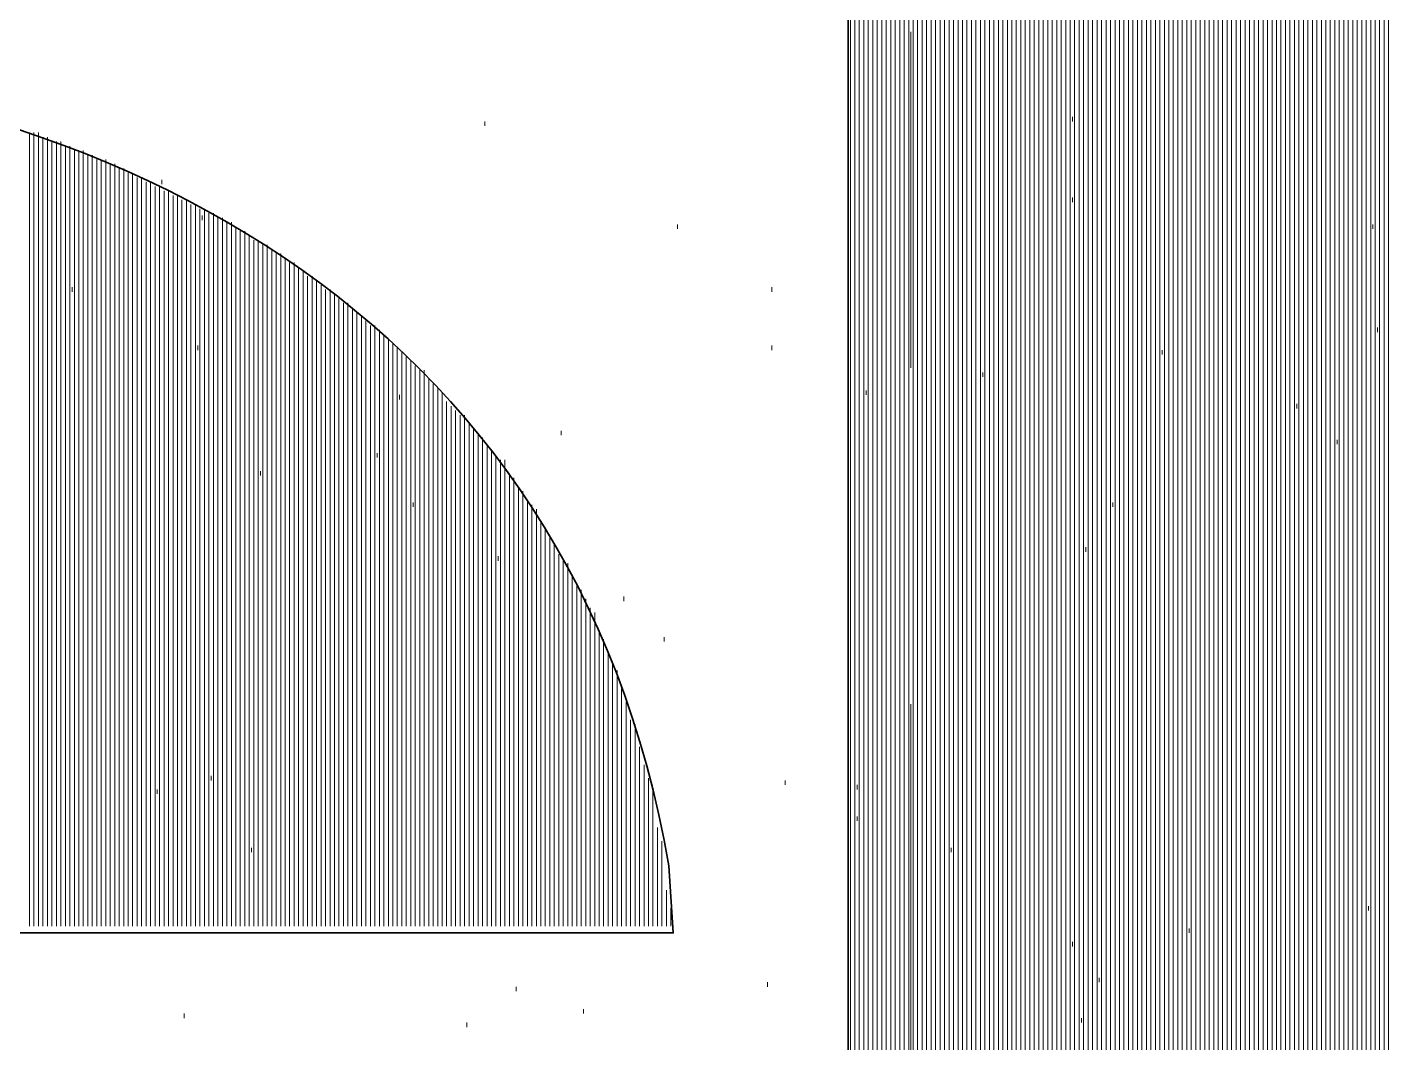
# Model space of a CAD drawing. Header units: inches. Extents: x 5 to 516, y -193 to 129.
# Drawn here: x 51.462 to 52.475, y -50.705 to -49.95 of the extents above; entities that cross this region are included whole.
import ezdxf

# ---------------------------------------------------------------- set-up
doc = ezdxf.new("R2010")
doc.units = ezdxf.units.IN
doc.header["$MEASUREMENT"] = 0
doc.layers.add('PDF4_Geometry', color=7, linetype='Continuous')

msp = doc.modelspace()

# ---------------------------------------------------------------- linework, layer by layer
at = {"layer": 'PDF4_Geometry', "lineweight": 35}
for points in [[(53.0154165, -49.6596492), (52.0720831, -49.6596492), (52.0720831, -51.656316), (52.9454165, -51.656316), (53.0087499, -51.656316), (53.0720832, -51.6529827)], [(51.3987552, -50.5363165), (51.4054218, -50.5629831), (51.4120885, -50.5929831), (51.4154218, -50.6229831), (51.9420885, -50.6229831), (51.9387552, -50.5729831)]]:
    msp.add_lwpolyline(points, dxfattribs=at)
at = {"layer": 'PDF4_Geometry', "lineweight": 15}
for points in [[(52.073753, -51.6546477), (52.073753, -49.6579809), (52.073753, -51.6546477)], [(52.0770828, -51.6546477), (52.0770828, -49.6579809), (52.0770828, -51.6546477)], [(52.0804194, -51.6546477), (52.0804194, -49.6579809), (52.0804194, -51.6546477)], [(52.0837492, -51.6546477), (52.0837492, -49.6579809), (52.0837492, -51.6546477)], [(52.0870858, -51.6546477), (52.0870858, -49.6579809), (52.0870858, -51.6546477)], [(52.0904224, -51.6546477), (52.0904224, -49.6579809), (52.0904224, -51.6546477)], [(52.0937522, -51.6546477), (52.0937522, -49.6579809), (52.0937522, -51.6546477)], [(52.097082, -51.6546477), (52.097082, -49.6579809), (52.097082, -51.6546477)], [(52.1004186, -51.6546477), (52.1004186, -49.6579809), (52.1004186, -51.6546477)], [(52.1037552, -51.6546477), (52.1037552, -49.6579809), (52.1037552, -51.6546477)], [(52.107085, -51.6546477), (52.107085, -49.6579809), (52.107085, -51.6546477)], [(52.1104148, -51.6546477), (52.1104148, -49.6579809), (52.1104148, -51.6546477)], [(52.1137514, -51.6546477), (52.1137514, -49.6579809), (52.1137514, -51.6546477)], [(52.117088, -51.6546477), (52.117088, -49.6579809), (52.117088, -51.6546477)], [(52.1204178, -51.6546477), (52.1204178, -49.6579809), (52.1204178, -51.6546477)], [(52.1237544, -51.6546477), (52.1237544, -49.6579809), (52.1237544, -51.6546477)], [(52.1270842, -51.6546477), (52.1270842, -49.6579809), (52.1270842, -51.6546477)], [(52.1304208, -51.6546477), (52.1304208, -49.6579809), (52.1304208, -51.6546477)], [(52.1337506, -51.6546477), (52.1337506, -49.6579809), (52.1337506, -51.6546477)], [(52.1370872, -51.6546477), (52.1370872, -49.6579809), (52.1370872, -51.6546477)], [(52.140417, -51.6546477), (52.140417, -49.6579809), (52.140417, -51.6546477)], [(52.1437536, -51.6546477), (52.1437536, -49.6579809), (52.1437536, -51.6546477)], [(52.1470834, -51.6546477), (52.1470834, -49.6579809), (52.1470834, -51.6546477)], [(52.15042, -51.6546477), (52.15042, -49.6579809), (52.15042, -51.6546477)], [(52.1537498, -51.6546477), (52.1537498, -49.6579809), (52.1537498, -51.6546477)], [(52.1570864, -51.6546477), (52.1570864, -49.6579809), (52.1570864, -51.6546477)], [(52.1604162, -51.6546477), (52.1604162, -49.6579809), (52.1604162, -51.6546477)], [(52.1637528, -51.6546477), (52.1637528, -49.6579809), (52.1637528, -51.6546477)], [(52.1670826, -51.6546477), (52.1670826, -49.6579809), (52.1670826, -51.6546477)], [(52.1704192, -51.6546477), (52.1704192, -49.6579809), (52.1704192, -51.6546477)], [(52.1737558, -51.6546477), (52.1737558, -49.6579809), (52.1737558, -51.6546477)], [(52.1770856, -51.6546477), (52.1770856, -49.6579809), (52.1770856, -51.6546477)], [(52.1804154, -51.6546477), (52.1804154, -49.6579809), (52.1804154, -51.6546477)], [(52.183752, -51.6546477), (52.183752, -49.6579809), (52.183752, -51.6546477)], [(52.1870885, -51.6546477), (52.1870885, -49.6579809), (52.1870885, -51.6546477)], [(52.1904184, -51.6546477), (52.1904184, -49.6579809), (52.1904184, -51.6546477)], [(52.1937482, -51.6546477), (52.1937482, -49.6579809), (52.1937482, -51.6546477)], [(52.1970848, -51.6546477), (52.1970848, -49.6579809), (52.1970848, -51.6546477)], [(52.2004213, -51.6546477), (52.2004213, -49.6579809), (52.2004213, -51.6546477)], [(52.2037511, -51.6546477), (52.2037511, -49.6579809), (52.2037511, -51.6546477)], [(52.2070877, -51.6546477), (52.2070877, -49.6579809), (52.2070877, -51.6546477)], [(52.2104175, -51.6546477), (52.2104175, -49.6579809), (52.2104175, -51.6546477)], [(52.2137541, -51.6546477), (52.2137541, -49.6579809), (52.2137541, -51.6546477)], [(52.2170839, -51.6546477), (52.2170839, -49.6579809), (52.2170839, -51.6546477)], [(52.2204205, -51.6546477), (52.2204205, -49.6579809), (52.2204205, -51.6546477)], [(52.2237503, -51.6546477), (52.2237503, -49.6579809), (52.2237503, -51.6546477)], [(52.2270869, -51.6546477), (52.2270869, -49.6579809), (52.2270869, -51.6546477)], [(52.2304167, -51.6546477), (52.2304167, -49.6579809), (52.2304167, -51.6546477)], [(52.2337533, -51.6546477), (52.2337533, -49.6579809), (52.2337533, -51.6546477)], [(52.2370831, -51.6546477), (52.2370831, -49.6579809), (52.2370831, -51.6546477)], [(52.2404197, -51.6546477), (52.2404197, -49.6579809), (52.2404197, -51.6546477)], [(52.2437495, -51.6546477), (52.2437495, -49.6579809), (52.2437495, -51.6546477)], [(52.2470861, -51.6546477), (52.2470861, -49.6579809), (52.2470861, -51.6546477)], [(52.2504159, -51.6546477), (52.2504159, -49.6579809), (52.2504159, -51.6546477)], [(52.2537525, -51.6546477), (52.2537525, -49.6579809), (52.2537525, -51.6546477)], [(52.2570891, -51.6546477), (52.2570891, -49.6579809), (52.2570891, -51.6546477)], [(52.2604189, -51.6546477), (52.2604189, -49.6579809), (52.2604189, -51.6546477)], [(52.2637487, -51.6546477), (52.2637487, -49.6579809), (52.2637487, -51.6546477)], [(52.2670853, -51.6546477), (52.2670853, -49.6579809), (52.2670853, -51.6546477)], [(52.2704219, -51.6546477), (52.2704219, -49.6579809), (52.2704219, -51.6546477)], [(52.2737517, -51.6546477), (52.2737517, -49.6579809), (52.2737517, -51.6546477)], [(52.2770815, -51.6546477), (52.2770815, -49.6579809), (52.2770815, -51.6546477)], [(52.2804181, -51.6546477), (52.2804181, -49.6579809), (52.2804181, -51.6546477)], [(52.2837547, -51.6546477), (52.2837547, -49.6579809), (52.2837547, -51.6546477)], [(52.2870845, -51.6546477), (52.2870845, -49.6579809), (52.2870845, -51.6546477)], [(52.2904211, -51.6546477), (52.2904211, -49.6579809), (52.2904211, -51.6546477)], [(52.2937509, -51.6546477), (52.2937509, -49.6579809), (52.2937509, -51.6546477)], [(52.2970875, -51.6546477), (52.2970875, -49.6579809), (52.2970875, -51.6546477)], [(52.3004173, -51.6546477), (52.3004173, -49.6579809), (52.3004173, -51.6546477)], [(52.3037539, -51.6546477), (52.3037539, -49.6579809), (52.3037539, -51.6546477)], [(52.3070837, -51.6546477), (52.3070837, -49.6579809), (52.3070837, -51.6546477)], [(52.3104203, -51.6546477), (52.3104203, -49.6579809), (52.3104203, -51.6546477)], [(52.3137501, -51.6546477), (52.3137501, -49.6579809), (52.3137501, -51.6546477)], [(52.3170867, -51.6546477), (52.3170867, -49.6579809), (52.3170867, -51.6546477)], [(52.3204165, -51.6546477), (52.3204165, -49.6579809), (52.3204165, -51.6546477)], [(52.3237531, -51.6546477), (52.3237531, -49.6579809), (52.3237531, -51.6546477)], [(52.3270829, -51.6546477), (52.3270829, -49.6579809), (52.3270829, -51.6546477)], [(52.3304195, -51.6546477), (52.3304195, -49.6579809), (52.3304195, -51.6546477)], [(52.3337493, -51.6546477), (52.3337493, -49.6579809), (52.3337493, -51.6546477)], [(52.3370858, -51.6546477), (52.3370858, -49.6579809), (52.3370858, -51.6546477)], [(52.3404224, -51.6546477), (52.3404224, -49.6579809), (52.3404224, -51.6546477)], [(52.3437522, -51.6546477), (52.3437522, -49.6579809), (52.3437522, -51.6546477)], [(52.3470821, -51.6546477), (52.3470821, -49.6579809), (52.3470821, -51.6546477)], [(52.3504186, -51.6546477), (52.3504186, -49.6579809), (52.3504186, -51.6546477)], [(52.3537552, -51.6546477), (52.3537552, -49.6579809), (52.3537552, -51.6546477)], [(52.357085, -51.6546477), (52.357085, -49.6579809), (52.357085, -51.6546477)], [(52.3604148, -51.6546477), (52.3604148, -49.6579809), (52.3604148, -51.6546477)], [(52.3637514, -51.6546477), (52.3637514, -49.6579809), (52.3637514, -51.6546477)], [(52.367088, -51.6546477), (52.367088, -49.6579809), (52.367088, -51.6546477)], [(52.3704178, -51.6546477), (52.3704178, -49.6579809), (52.3704178, -51.6546477)], [(52.3737544, -51.6546477), (52.3737544, -49.6579809), (52.3737544, -51.6546477)], [(52.3770842, -51.6546477), (52.3770842, -49.6579809), (52.3770842, -51.6546477)], [(52.3804208, -51.6546477), (52.3804208, -49.6579809), (52.3804208, -51.6546477)], [(52.3837506, -51.6546477), (52.3837506, -49.6579809), (52.3837506, -51.6546477)], [(52.3870872, -51.6546477), (52.3870872, -49.6579809), (52.3870872, -51.6546477)], [(52.390417, -51.6546477), (52.390417, -49.6579809), (52.390417, -51.6546477)], [(52.3937536, -51.6546477), (52.3937536, -49.6579809), (52.3937536, -51.6546477)], [(52.3970834, -51.6546477), (52.3970834, -49.6579809), (52.3970834, -51.6546477)], [(52.40042, -51.6546477), (52.40042, -49.6579809), (52.40042, -51.6546477)], [(52.4037498, -51.6546477), (52.4037498, -49.6579809), (52.4037498, -51.6546477)], [(52.4070864, -51.6546477), (52.4070864, -49.6579809), (52.4070864, -51.6546477)], [(52.4104162, -51.6546477), (52.4104162, -49.6579809), (52.4104162, -51.6546477)], [(52.4137528, -51.6546477), (52.4137528, -49.6579809), (52.4137528, -51.6546477)], [(52.4170826, -51.6546477), (52.4170826, -49.6579809), (52.4170826, -51.6546477)], [(52.4204192, -51.6546477), (52.4204192, -49.6579809), (52.4204192, -51.6546477)], [(52.4237558, -51.6546477), (52.4237558, -49.6579809), (52.4237558, -51.6546477)], [(52.4270856, -51.6546477), (52.4270856, -49.6579809), (52.4270856, -51.6546477)], [(52.4304154, -51.6546477), (52.4304154, -49.6579809), (52.4304154, -51.6546477)], [(52.433752, -51.6546477), (52.433752, -49.6579809), (52.433752, -51.6546477)], [(52.4370886, -51.6546477), (52.4370886, -49.6579809), (52.4370886, -51.6546477)], [(52.4404184, -51.6546477), (52.4404184, -49.6579809), (52.4404184, -51.6546477)], [(52.4437482, -51.6546477), (52.4437482, -49.6579809), (52.4437482, -51.6546477)], [(52.4470848, -51.6546477), (52.4470848, -49.6579809), (52.4470848, -51.6546477)], [(52.4504214, -51.6546477), (52.4504214, -49.6579809), (52.4504214, -51.6546477)], [(52.4537512, -51.6546477), (52.4537512, -49.6579809), (52.4537512, -51.6546477)], [(52.4570878, -51.6546477), (52.4570878, -49.6579809), (52.4570878, -51.6546477)], [(52.4604176, -51.6546477), (52.4604176, -49.6579809), (52.4604176, -51.6546477)], [(52.4637542, -51.6546477), (52.4637542, -49.6579809), (52.4637542, -51.6546477)], [(52.467084, -51.6546477), (52.467084, -49.6579809), (52.467084, -51.6546477)], [(52.4704205, -51.6546477), (52.4704205, -49.6579809), (52.4704205, -51.6546477)], [(52.4737504, -51.6546477), (52.4737504, -49.6579809), (52.4737504, -51.6546477)], [(51.4637541, -50.6179791), (51.4637541, -50.027979), (51.4637541, -50.6179791)], [(51.4670839, -50.6179791), (51.4670839, -50.027979), (51.4670839, -50.6179791)], [(51.4704205, -50.6179791), (51.4704205, -50.027979), (51.4704205, -50.6179791)], [(51.4737503, -50.6179791), (51.4737503, -50.0313123), (51.4737503, -50.6179791)], [(51.4770869, -50.6179791), (51.4770869, -50.0313123), (51.4770869, -50.6179791)], [(51.4804167, -50.6179791), (51.4804167, -50.0346457), (51.4804167, -50.6179791)], [(51.4837533, -50.6179791), (51.4837533, -50.0346457), (51.4837533, -50.6179791)], [(51.4870831, -50.6179791), (51.4870831, -50.0346457), (51.4870831, -50.6179791)], [(51.4904197, -50.6179791), (51.4904197, -50.037979), (51.4904197, -50.6179791)], [(51.4937495, -50.6179791), (51.4937495, -50.037979), (51.4937495, -50.6179791)], [(51.4970861, -50.6179791), (51.4970861, -50.0413123), (51.4970861, -50.6179791)], [(51.5004159, -50.6179791), (51.5004159, -50.0413123), (51.5004159, -50.6179791)], [(51.5037524, -50.6179791), (51.5037524, -50.0413123), (51.5037524, -50.6179791)], [(51.507089, -50.6179791), (51.507089, -50.0446457), (51.507089, -50.6179791)], [(51.5104188, -50.6179791), (51.5104188, -50.0446457), (51.5104188, -50.6179791)], [(51.5137487, -50.6179791), (51.5137487, -50.047979), (51.5137487, -50.6179791)], [(51.5170852, -50.6179791), (51.5170852, -50.047979), (51.5170852, -50.6179791)], [(51.5204218, -50.6179791), (51.5204218, -50.047979), (51.5204218, -50.6179791)], [(51.5237516, -50.6179791), (51.5237516, -50.0513123), (51.5237516, -50.6179791)], [(51.5270814, -50.6179791), (51.5270814, -50.0513123), (51.5270814, -50.6179791)], [(51.530418, -50.6179791), (51.530418, -50.0546457), (51.530418, -50.6179791)], [(51.5337546, -50.6179791), (51.5337546, -50.0546457), (51.5337546, -50.6179791)], [(51.5370844, -50.6179791), (51.5370844, -50.057979), (51.5370844, -50.6179791)], [(51.540421, -50.6179791), (51.540421, -50.057979), (51.540421, -50.6179791)], [(51.5437508, -50.6179791), (51.5437508, -50.0613123), (51.5437508, -50.6179791)], [(51.5470874, -50.6179791), (51.5470874, -50.0613123), (51.5470874, -50.6179791)], [(51.5504172, -50.6179791), (51.5504172, -50.0646457), (51.5504172, -50.6179791)], [(51.5537538, -50.6179791), (51.5537538, -50.0646457), (51.5537538, -50.6179791)], [(51.5570836, -50.6179791), (51.5570836, -50.067979), (51.5570836, -50.6179791)], [(51.5604202, -50.6179791), (51.5604202, -50.067979), (51.5604202, -50.6179791)], [(51.56375, -50.6179791), (51.56375, -50.0713123), (51.56375, -50.6179791)], [(51.5670866, -50.6179791), (51.5670866, -50.0713123), (51.5670866, -50.6179791)], [(51.5704164, -50.6179791), (51.5704164, -50.0746457), (51.5704164, -50.6179791)], [(51.573753, -50.6179791), (51.573753, -50.0746457), (51.573753, -50.6179791)], [(51.5770828, -50.6179791), (51.5770828, -50.077979), (51.5770828, -50.6179791)], [(51.5804194, -50.6179791), (51.5804194, -50.077979), (51.5804194, -50.6179791)], [(51.5837492, -50.6179791), (51.5837492, -50.0813123), (51.5837492, -50.6179791)], [(51.5870858, -50.6179791), (51.5870858, -50.0813123), (51.5870858, -50.6179791)], [(51.5904224, -50.6179791), (51.5904224, -50.0846457), (51.5904224, -50.6179791)], [(51.5937522, -50.6179791), (51.5937522, -50.0846457), (51.5937522, -50.6179791)], [(51.597082, -50.6179791), (51.597082, -50.087979), (51.597082, -50.6179791)], [(51.6004186, -50.6179791), (51.6004186, -50.087979), (51.6004186, -50.6179791)], [(51.6037552, -50.6179791), (51.6037552, -50.0913123), (51.6037552, -50.6179791)], [(51.607085, -50.6179791), (51.607085, -50.0913123), (51.607085, -50.6179791)], [(51.6104148, -50.6179791), (51.6104148, -50.0946457), (51.6104148, -50.6179791)], [(51.6137514, -50.6179791), (51.6137514, -50.0946457), (51.6137514, -50.6179791)], [(51.617088, -50.6179791), (51.617088, -50.097979), (51.617088, -50.6179791)], [(51.6204178, -50.6179791), (51.6204178, -50.1013123), (51.6204178, -50.6179791)], [(51.6237544, -50.6179791), (51.6237544, -50.1013123), (51.6237544, -50.6179791)], [(51.6270842, -50.6179791), (51.6270842, -50.1046457), (51.6270842, -50.6179791)], [(51.6304208, -50.6179791), (51.6304208, -50.107979), (51.6304208, -50.6179791)], [(51.6337506, -50.6179791), (51.6337506, -50.107979), (51.6337506, -50.6179791)], [(51.6370871, -50.6179791), (51.6370871, -50.1113123), (51.6370871, -50.6179791)], [(51.640417, -50.6179791), (51.640417, -50.1113123), (51.640417, -50.6179791)], [(51.6437535, -50.6179791), (51.6437535, -50.1146457), (51.6437535, -50.6179791)], [(51.6470834, -50.6179791), (51.6470834, -50.117979), (51.6470834, -50.6179791)], [(51.6504199, -50.6179791), (51.6504199, -50.117979), (51.6504199, -50.6179791)], [(51.6537497, -50.6179791), (51.6537497, -50.1213123), (51.6537497, -50.6179791)], [(51.6570863, -50.6179791), (51.6570863, -50.1246457), (51.6570863, -50.6179791)], [(51.6604161, -50.6179791), (51.6604161, -50.1246457), (51.6604161, -50.6179791)], [(51.6637527, -50.6179791), (51.6637527, -50.127979), (51.6637527, -50.6179791)], [(51.6670825, -50.6179791), (51.6670825, -50.1313123), (51.6670825, -50.6179791)], [(51.6704191, -50.6179791), (51.6704191, -50.1346457), (51.6704191, -50.6179791)], [(51.6737557, -50.6179791), (51.6737557, -50.1346457), (51.6737557, -50.6179791)], [(51.6770855, -50.6179791), (51.6770855, -50.137979), (51.6770855, -50.6179791)], [(51.6804153, -50.6179791), (51.6804153, -50.1413124), (51.6804153, -50.6179791)], [(51.6837519, -50.6179791), (51.6837519, -50.1446457), (51.6837519, -50.6179791)], [(51.6870885, -50.6179791), (51.6870885, -50.1446457), (51.6870885, -50.6179791)], [(51.6904183, -50.6179791), (51.6904183, -50.147979), (51.6904183, -50.6179791)], [(51.6937481, -50.6179791), (51.6937481, -50.1513124), (51.6937481, -50.6179791)], [(51.6970847, -50.6179791), (51.6970847, -50.1546457), (51.6970847, -50.6179791)], [(51.7004213, -50.6179791), (51.7004213, -50.1546457), (51.7004213, -50.6179791)], [(51.7037511, -50.6179791), (51.7037511, -50.157979), (51.7037511, -50.6179791)], [(51.7070877, -50.6179791), (51.7070877, -50.1613124), (51.7070877, -50.6179791)], [(51.7104175, -50.6179791), (51.7104175, -50.1646457), (51.7104175, -50.6179791)], [(51.7137541, -50.6179791), (51.7137541, -50.167979), (51.7137541, -50.6179791)], [(51.7170839, -50.6179791), (51.7170839, -50.1713124), (51.7170839, -50.6179791)], [(51.7204205, -50.6179791), (51.7204205, -50.1713124), (51.7204205, -50.6179791)], [(51.7237503, -50.6179791), (51.7237503, -50.1746457), (51.7237503, -50.6179791)], [(51.7270869, -50.6179791), (51.7270869, -50.177979), (51.7270869, -50.6179791)], [(51.7304167, -50.6179791), (51.7304167, -50.1813124), (51.7304167, -50.6179791)], [(51.7337533, -50.6179791), (51.7337533, -50.1846457), (51.7337533, -50.6179791)], [(51.7370831, -50.6179791), (51.7370831, -50.187979), (51.7370831, -50.6179791)], [(51.7404197, -50.6179791), (51.7404197, -50.1913124), (51.7404197, -50.6179791)], [(51.7437495, -50.6179791), (51.7437495, -50.1946457), (51.7437495, -50.6179791)], [(51.7470861, -50.6179791), (51.7470861, -50.197979), (51.7470861, -50.6179791)], [(51.7504159, -50.6179791), (51.7504159, -50.2013124), (51.7504159, -50.6179791)], [(51.7537525, -50.6179791), (51.7537525, -50.2046457), (51.7537525, -50.6179791)], [(51.7570891, -50.6179791), (51.7570891, -50.2046457), (51.7570891, -50.6179791)], [(51.7604189, -50.6179791), (51.7604189, -50.2113124), (51.7604189, -50.6179791)], [(51.7637487, -50.6179791), (51.7637487, -50.2146457), (51.7637487, -50.6179791)], [(51.7670853, -50.6179791), (51.7670853, -50.217979), (51.7670853, -50.6179791)], [(51.7704218, -50.6179791), (51.7704218, -50.2213124), (51.7704218, -50.6179791)], [(51.7737517, -50.6179791), (51.7737517, -50.227979), (51.7737517, -50.6179791)], [(51.7770815, -50.6179791), (51.7770815, -50.2313124), (51.7770815, -50.6179791)], [(51.7804181, -50.6179791), (51.7804181, -50.2346457), (51.7804181, -50.6179791)], [(51.7837546, -50.6179791), (51.7837546, -50.237979), (51.7837546, -50.6179791)], [(51.7870844, -50.6179791), (51.7870844, -50.237979), (51.7870844, -50.6179791)], [(51.790421, -50.6179791), (51.790421, -50.2446457), (51.790421, -50.6179791)], [(51.7937508, -50.6179791), (51.7937508, -50.247979), (51.7937508, -50.6179791)], [(51.7970874, -50.6179791), (51.7970874, -50.2513124), (51.7970874, -50.6179791)], [(51.8004172, -50.6179791), (51.8004172, -50.2546457), (51.8004172, -50.6179791)], [(51.8037538, -50.6179791), (51.8037538, -50.2613124), (51.8037538, -50.6179791)], [(51.8070836, -50.6179791), (51.8070836, -50.2646457), (51.8070836, -50.6179791)], [(51.8104202, -50.6179791), (51.8104202, -50.267979), (51.8104202, -50.6179791)], [(51.81375, -50.6179791), (51.81375, -50.2713124), (51.81375, -50.6179791)], [(51.8170866, -50.6179791), (51.8170866, -50.2713124), (51.8170866, -50.6179791)], [(51.8204164, -50.6179791), (51.8204164, -50.2813124), (51.8204164, -50.6179791)], [(51.823753, -50.6179791), (51.823753, -50.2846457), (51.823753, -50.6179791)], [(51.8270828, -50.6179791), (51.8270828, -50.2913124), (51.8270828, -50.6179791)], [(51.8304194, -50.6179791), (51.8304194, -50.2946457), (51.8304194, -50.6179791)], [(51.8337492, -50.6179791), (51.8337492, -50.3013124), (51.8337492, -50.6179791)], [(51.8370858, -50.6179791), (51.8370858, -50.3046457), (51.8370858, -50.6179791)], [(51.8404224, -50.6179791), (51.8404224, -50.307979), (51.8404224, -50.6179791)], [(51.8437522, -50.6179791), (51.8437522, -50.317979), (51.8437522, -50.6179791)], [(51.847082, -50.6179791), (51.847082, -50.3213124), (51.847082, -50.6179791)], [(51.8504186, -50.6179791), (51.8504186, -50.327979), (51.8504186, -50.6179791)], [(51.8537552, -50.6179791), (51.8537552, -50.3346457), (51.8537552, -50.6179791)], [(51.857085, -50.6179791), (51.857085, -50.3413124), (51.857085, -50.6179791)], [(51.8604148, -50.6179791), (51.8604148, -50.3446457), (51.8604148, -50.6179791)], [(51.8637514, -50.6179791), (51.8637514, -50.347979), (51.8637514, -50.6179791)], [(51.867088, -50.6179791), (51.867088, -50.357979), (51.867088, -50.6179791)], [(51.8704178, -50.6179791), (51.8704178, -50.3646457), (51.8704178, -50.6179791)], [(51.8737544, -50.6179791), (51.8737544, -50.367979), (51.8737544, -50.6179791)], [(51.8770842, -50.6179791), (51.8770842, -50.3746457), (51.8770842, -50.6179791)], [(51.8804208, -50.6179791), (51.8804208, -50.3813124), (51.8804208, -50.6179791)], [(51.8837506, -50.6179791), (51.8837506, -50.3846457), (51.8837506, -50.6179791)], [(51.8870872, -50.6179791), (51.8870872, -50.397979), (51.8870872, -50.6179791)], [(51.890417, -50.6179791), (51.890417, -50.4046457), (51.890417, -50.6179791)], [(51.8937536, -50.6179791), (51.8937536, -50.4146457), (51.8937536, -50.6179791)], [(51.8970834, -50.6179791), (51.8970834, -50.4213124), (51.8970834, -50.6179791)], [(51.90042, -50.6179791), (51.90042, -50.427979), (51.90042, -50.6179791)], [(51.9037498, -50.6179791), (51.9037498, -50.4413124), (51.9037498, -50.6179791)], [(51.9070864, -50.6179791), (51.9070864, -50.4513124), (51.9070864, -50.6179791)], [(51.9104162, -50.6179791), (51.9104162, -50.4646457), (51.9104162, -50.6179791)], [(51.9137528, -50.6179791), (51.9137528, -50.467979), (51.9137528, -50.6179791)], [(51.9170826, -50.6179791), (51.9170826, -50.4846457), (51.9170826, -50.6179791)], [(51.9204191, -50.6179791), (51.9204191, -50.497979), (51.9204191, -50.6179791)], [(51.9237557, -50.6179791), (51.9237557, -50.507979), (51.9237557, -50.6179791)], [(51.9270855, -50.6179791), (51.9270855, -50.5146457), (51.9270855, -50.6179791)], [(51.9304154, -50.6179791), (51.9304154, -50.5446457), (51.9304154, -50.6179791)], [(51.9337519, -50.6179791), (51.9337519, -50.5546457), (51.9337519, -50.6179791)], [(51.9370885, -50.6179791), (51.9370885, -50.5913124), (51.9370885, -50.6179791)], [(51.9404183, -50.6179791), (51.9404183, -50.6046457), (51.9404183, -50.6179791)]]:
    msp.add_lwpolyline(points, close=True, dxfattribs=at)
for points in [[(52.1187495, -50.2029806), (52.1187495, -49.9529806)], [(52.2387514, -50.0196446), (52.2387514, -50.0163148)], [(51.8020855, -50.0229812), (51.8020855, -50.0196446)], [(51.5620885, -50.0663161), (51.5620885, -50.0629796)], [(52.2387514, -50.0796489), (52.2387514, -50.0763124)], [(51.5920839, -50.0929817), (51.5920839, -50.0896451)], [(51.9454164, -50.0996481), (51.9454164, -50.0963115)], [(52.4620859, -50.0996481), (52.4620859, -50.0963115)], [(51.4954177, -50.1463129), (51.4954177, -50.1429831)], [(52.015417, -50.1463129), (52.015417, -50.1429831)], [(52.4654156, -50.1763151), (52.4654156, -50.1729785)], [(51.5887541, -50.1896479), (51.5887541, -50.1863113)], [(52.015417, -50.1896479), (52.015417, -50.1863113)], [(52.3054154, -50.1929776), (52.3054154, -50.1896479)], [(52.1720875, -50.209647), (52.1720875, -50.2063173)], [(52.0854175, -50.2229798), (52.0854175, -50.21965)], [(51.7387514, -50.2263164), (51.7387514, -50.2229798)], [(52.4054181, -50.2329828), (52.4054181, -50.2296463)], [(51.8587533, -50.252982), (51.8587533, -50.2496454)], [(52.4354203, -50.2596484), (52.4354203, -50.2563118)], [(51.722082, -50.2696446), (51.722082, -50.2663148)], [(51.6354189, -50.2829842), (51.6354189, -50.2796476)], [(51.7487544, -50.3063132), (51.7487544, -50.3029834)], [(52.2687536, -50.3063132), (52.2687536, -50.3029834)], [(52.2487544, -50.3396452), (52.2487544, -50.3363154)], [(51.8120885, -50.3463115), (51.8120885, -50.3429818)], [(51.905418, -50.3763137), (51.905418, -50.3729839)], [(51.9354202, -50.4063159), (51.9354202, -50.4029793)], [(52.1187495, -51.8229827), (52.1187495, -50.4529826)], [(51.5987503, -50.5096484), (51.5987503, -50.5063118)], [(52.0254199, -50.5129782), (52.0254199, -50.5096484)], [(52.0787511, -50.5163148), (52.0787511, -50.5129782)], [(51.5587519, -50.5196446), (51.5587519, -50.5163148)], [(52.0787511, -50.5396506), (52.0787511, -50.536314)], [(51.6287525, -50.5629796), (51.6287525, -50.5596498)], [(52.1487517, -50.5629796), (52.1487517, -50.5596498)], [(52.4587493, -50.6063146), (52.4587493, -50.602978)], [(52.3254214, -50.622984), (52.3254214, -50.6196473)], [(52.2387514, -50.6329801), (52.2387514, -50.6296503)], [(51.8254213, -50.6663121), (51.8254213, -50.6629823)], [(52.0120872, -50.6629823), (52.0120872, -50.6596457)], [(52.2587506, -50.6596457), (52.2587506, -50.6563159)], [(51.5787511, -50.6863113), (51.5787511, -50.6829815)], [(51.8754159, -50.6829815), (51.8754159, -50.6796449)], [(51.7887528, -50.6929777), (51.7887528, -50.6896479)], [(52.2454178, -50.6896479), (52.2454178, -50.6863113)]]:
    msp.add_lwpolyline(points, dxfattribs=at)
at = {"layer": 'PDF4_Geometry', "lineweight": 35}
msp.add_open_spline([(51.9387552, -50.5729831), (51.8691441, -50.1634275), (51.5164774, -49.9753164), (51.1254218, -49.9763164)], degree=3, dxfattribs=at)

doc.saveas('drawing.dxf')
